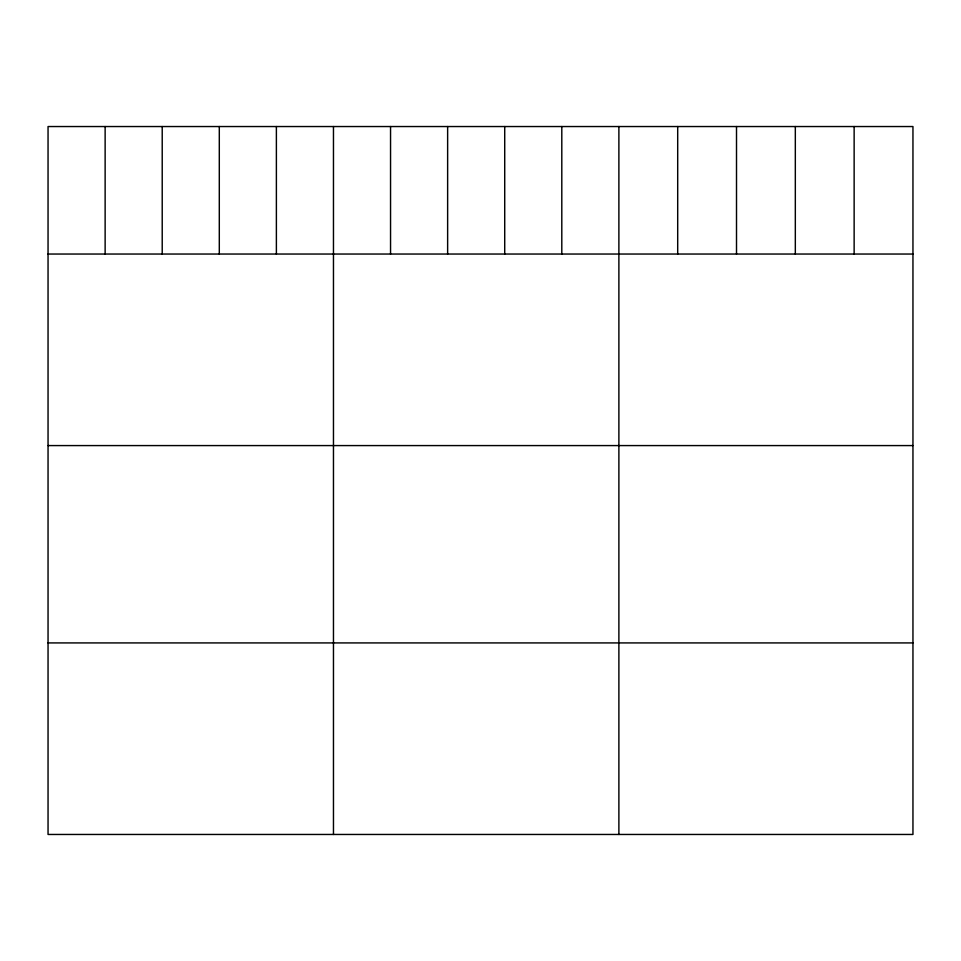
<?xml version="1.0" encoding="UTF-8"?>
<svg xmlns="http://www.w3.org/2000/svg" width="961" height="961" viewBox="0 0 961 961"><rect width="100%" height="100%" fill="white"/><g stroke="black" fill="none" stroke-linecap="round" stroke-linejoin="round"><path stroke-width="1.44" d="M912.95 254.04L912.95 834.46L48.05 834.46L48.05 126.54L912.95 126.54L912.95 254.04L48.05 254.04M48.05 445.58L912.95 445.58M48.05 642.921L912.95 642.921M854.137 126.54L854.137 254.04M795.324 126.54L795.324 254.04M736.51 126.54L736.51 254.04M677.697 126.54L677.697 254.04M618.884 126.54L618.884 834.46M561.801 126.54L561.801 254.04M504.717 126.54L504.717 254.04M447.634 126.54L447.634 254.04M390.55 126.54L390.55 254.04M333.467 126.54L333.467 834.46M276.384 126.54L276.384 254.04M219.3 126.54L219.3 254.04M162.217 126.54L162.217 254.04M105.133 126.54L105.133 254.04"/></g></svg>
